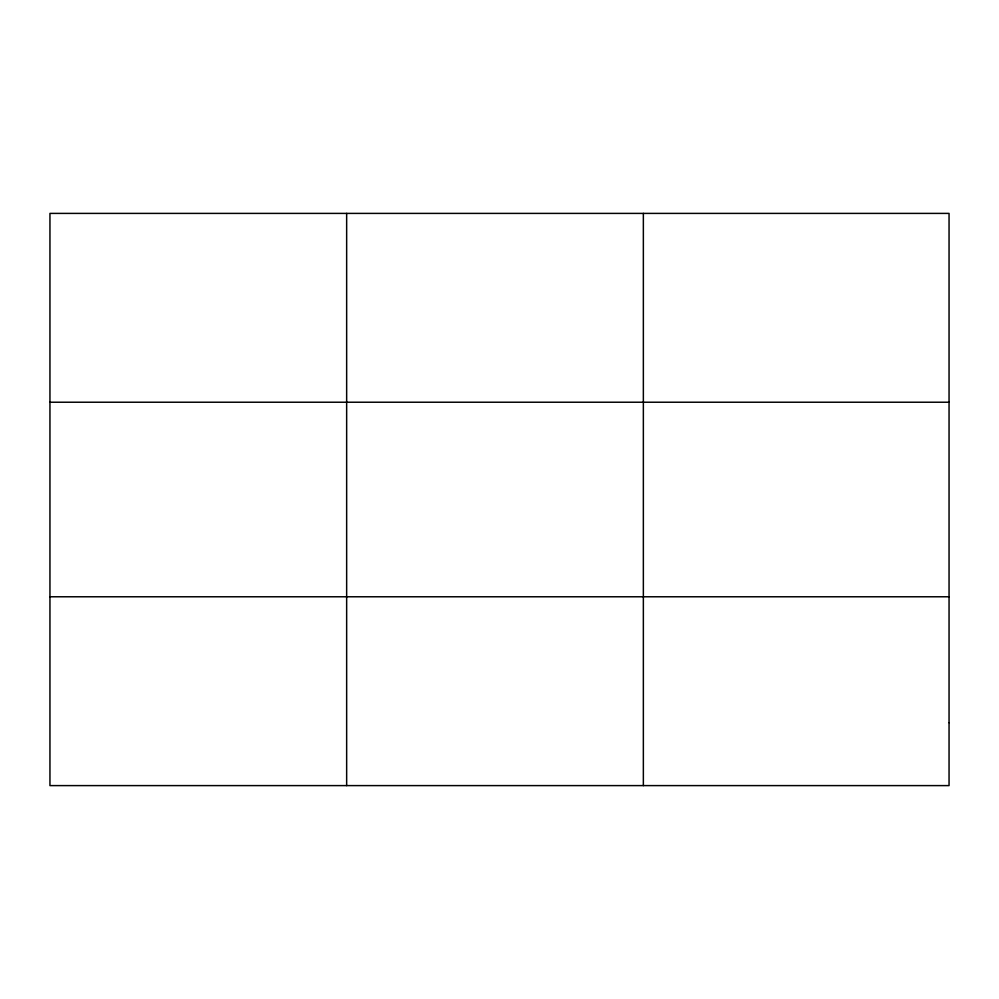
<?xml version="1.0" encoding="UTF-8"?>
<svg xmlns="http://www.w3.org/2000/svg" width="999" height="999" viewBox="0 0 999 999"><rect width="100%" height="100%" fill="white"/><g stroke="black" fill="none" stroke-linecap="round" stroke-linejoin="round"><path stroke-width="1.5" d="M346.653 785.601L346.653 213.399M643.356 785.601L643.356 213.399M49.95 402.222L949.05 402.222M49.95 596.778L949.05 596.778M949.05 722.652L949.05 785.601L49.95 785.601L49.95 213.399L949.05 213.399L949.05 722.652"/></g></svg>
